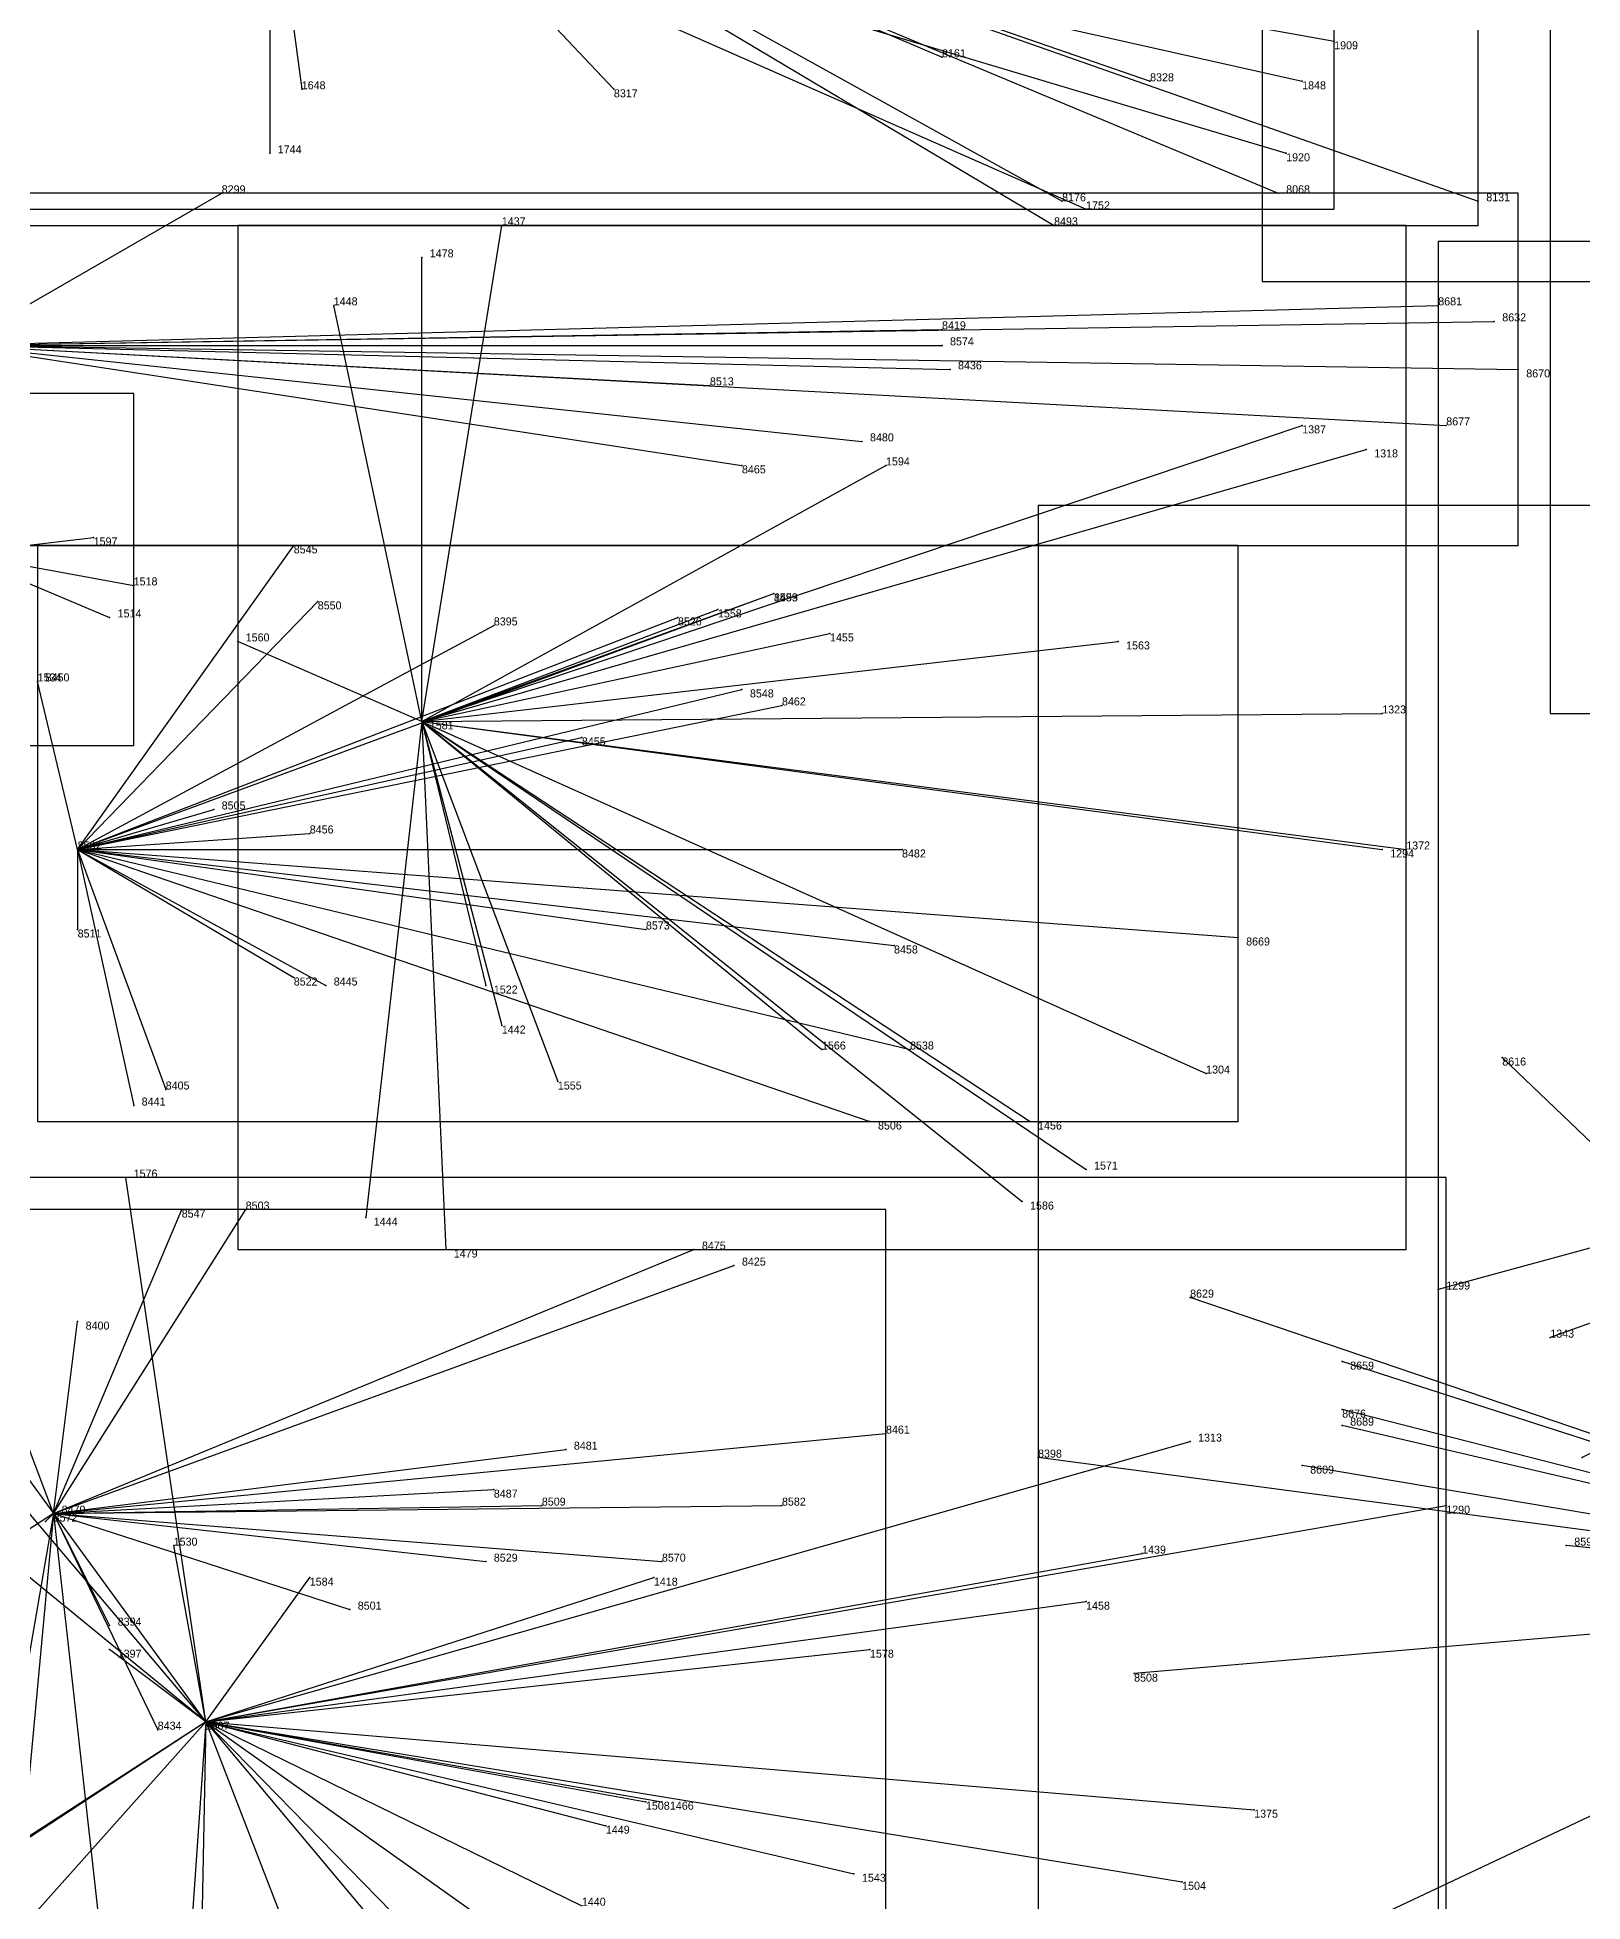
# Model space of a CAD drawing. Extents: x -0.07 to 1.1, y -0.07 to 1.1.
# Drawn here: x 0.109 to 0.3021, y 0.2945 to 0.5275 of the extents above; entities that cross this region are included whole.
import ezdxf

# ---------------------------------------------------------------- set-up
doc = ezdxf.new("R2010")
doc.units = 0
for name, color, linetype in [('Clients', 3, 'CONTINUOUS'), ('Facilities', 3, 'CONTINUOUS'), ('Facilities_lines', 3, 'CONTINUOUS'), ('Min_max_boxes', 1, 'CONTINUOUS'), ('Normals', 1, 'CONTINUOUS'), ('Source_points', 5, 'CONTINUOUS'), ('Text', 3, 'CONTINUOUS')]:
    doc.layers.add(name, color=color, linetype=linetype)

msp = doc.modelspace()

# ---------------------------------------------------------------- linework, layer by layer
at = {"layer": 'Clients', "color": 5}
for p in [(0.271, 0.527), (0.222, 0.525, 1), (0.248, 0.522, 1), (0.267, 0.522), (0.142, 0.521), (0.181, 0.521, 1), (0.138, 0.513), (0.265, 0.513), (0.132, 0.508, 1), (0.264, 0.508, 1), (0.237, 0.507, 1), (0.24, 0.506), (0.289, 0.507, 1), (0.167, 0.504), (0.236, 0.504, 1), (0.157, 0.5), (0.146, 0.494), (0.284, 0.494, 1), (0.291, 0.492, 1), (0.222, 0.491, 1), (0.222, 0.489, 1), (0.223, 0.486, 1), (0.294, 0.486, 1), (0.193, 0.484, 1), (0.267, 0.479), (0.285, 0.479, 1), (0.212, 0.477, 1), (0.275, 0.476), (0.197, 0.474, 1), (0.215, 0.474), (0.116, 0.465), (0.141, 0.464, 1), (0.121, 0.459), (0.144, 0.457, 1), (0.201, 0.458), (0.201, 0.458, 1), (0.118, 0.455), (0.189, 0.455, 1), (0.194, 0.456), (0.166, 0.454, 1), (0.208, 0.453), (0.134, 0.452), (0.244, 0.452), (0.109, 0.447, 1), (0.197, 0.446, 1), (0.202, 0.444, 1), (0.277, 0.443), (0.177, 0.44, 1), (0.131, 0.431, 1), (0.143, 0.428, 1), (0.217, 0.426, 1), (0.277, 0.426), (0.28, 0.426), (0.114, 0.416, 1), (0.185, 0.416, 1), (0.259, 0.415, 1), (0.216, 0.414, 1), (0.141, 0.41, 1), (0.145, 0.409, 1), (0.165, 0.409), (0.167, 0.404), (0.207, 0.401), (0.218, 0.401, 1), (0.292, 0.4, 1), (0.174, 0.397), (0.255, 0.398), (0.121, 0.394, 1), (0.125, 0.396, 1), (0.213, 0.392, 1), (0.233, 0.392), (0.12, 0.385), (0.24, 0.386), (0.127, 0.381, 1), (0.135, 0.381, 1), (0.15, 0.38), (0.232, 0.382), (0.16, 0.376), (0.191, 0.376, 1), (0.196, 0.374, 1), (0.284, 0.371), (0.253, 0.37, 1), (0.114, 0.367, 1), (0.298, 0.365), (0.272, 0.362, 1), (0.272, 0.356, 1), (0.215, 0.353, 1), (0.253, 0.352), (0.272, 0.354, 1), (0.175, 0.351, 1), (0.234, 0.35, 1), (0.302, 0.35), (0.267, 0.349, 1), (0.166, 0.346, 1), (0.172, 0.344, 1), (0.202, 0.344, 1), (0.285, 0.344), (0.11, 0.342, 1), (0.126, 0.339), (0.247, 0.338), (0.3, 0.339, 1), (0.165, 0.337, 1), (0.187, 0.337, 1), (0.143, 0.335), (0.186, 0.335), (0.148, 0.331, 1), (0.24, 0.332), (0.118, 0.329, 1), (0.118, 0.326), (0.213, 0.326), (0.246, 0.323, 1), (0.124, 0.316, 1), (0.185, 0.307), (0.187, 0.307), (0.261, 0.306), (0.18, 0.304), (0.211, 0.298), (0.252, 0.297)]:
    msp.add_point(p, dxfattribs=at)
at = {"layer": 'Facilities', "color": 3}
for p in [(0.157, 0.442), (0.114, 0.426, 1), (0.111, 0.343, 1), (0.13, 0.317)]:
    msp.add_point(p, dxfattribs=at)
at = {"layer": 'Facilities_lines', "color": 3}
for p, q in [((0.147, 0.557, 1), (0.264, 0.508, 1)), ((0.147, 0.557, 1), (0.289, 0.507, 1)), ((0.147, 0.557, 1), (0.222, 0.525, 1)), ((0.147, 0.557, 1), (0.237, 0.507, 1)), ((0.147, 0.557, 1), (0.181, 0.521, 1)), ((0.147, 0.557, 1), (0.248, 0.522, 1)), ((0.147, 0.557, 1), (0.236, 0.504, 1)), ((0.138, 0.551), (0.142, 0.521)), ((0.138, 0.551), (0.138, 0.513)), ((0.138, 0.551), (0.24, 0.506)), ((0.138, 0.551), (0.267, 0.522)), ((0.138, 0.551), (0.271, 0.527)), ((0.138, 0.551), (0.265, 0.513)), ((0.099, 0.489, 1), (0.132, 0.508, 1)), ((0.157, 0.442), (0.167, 0.504)), ((0.157, 0.442), (0.157, 0.5)), ((0.099, 0.489, 1), (0.284, 0.494, 1)), ((0.157, 0.442), (0.146, 0.494)), ((0.099, 0.489, 1), (0.291, 0.492, 1)), ((0.099, 0.489, 1), (0.222, 0.491, 1)), ((0.099, 0.489, 1), (0.223, 0.486, 1)), ((0.099, 0.489, 1), (0.197, 0.474, 1)), ((0.099, 0.489, 1), (0.212, 0.477, 1)), ((0.099, 0.489, 1), (0.193, 0.484, 1)), ((0.099, 0.489, 1), (0.222, 0.489, 1)), ((0.099, 0.489, 1), (0.294, 0.486, 1)), ((0.099, 0.489, 1), (0.285, 0.479, 1)), ((0.157, 0.442), (0.267, 0.479)), ((0.157, 0.442), (0.275, 0.476)), ((0.157, 0.442), (0.215, 0.474)), ((0.099, 0.463), (0.116, 0.465)), ((0.114, 0.426, 1), (0.141, 0.464, 1)), ((0.099, 0.463), (0.118, 0.455)), ((0.099, 0.463), (0.121, 0.459)), ((0.114, 0.426, 1), (0.201, 0.458, 1)), ((0.114, 0.426, 1), (0.144, 0.457, 1)), ((0.157, 0.442), (0.201, 0.458)), ((0.114, 0.426, 1), (0.189, 0.455, 1)), ((0.157, 0.442), (0.194, 0.456)), ((0.114, 0.426, 1), (0.166, 0.454, 1)), ((0.157, 0.442), (0.208, 0.453)), ((0.157, 0.442), (0.134, 0.452)), ((0.157, 0.442), (0.244, 0.452)), ((0.114, 0.426, 1), (0.109, 0.447, 1)), ((0.114, 0.426, 1), (0.197, 0.446, 1)), ((0.114, 0.426, 1), (0.202, 0.444, 1)), ((0.157, 0.442), (0.277, 0.443)), ((0.157, 0.442), (0.15, 0.38)), ((0.157, 0.442), (0.16, 0.376)), ((0.157, 0.442), (0.167, 0.404)), ((0.157, 0.442), (0.233, 0.392)), ((0.157, 0.442), (0.165, 0.409)), ((0.157, 0.442), (0.174, 0.397)), ((0.157, 0.442), (0.207, 0.401)), ((0.157, 0.442), (0.24, 0.386)), ((0.157, 0.442), (0.277, 0.426)), ((0.157, 0.442), (0.255, 0.398)), ((0.157, 0.442), (0.28, 0.426)), ((0.157, 0.442), (0.232, 0.382)), ((0.114, 0.426, 1), (0.177, 0.44, 1)), ((0.114, 0.426, 1), (0.131, 0.431, 1)), ((0.114, 0.426, 1), (0.143, 0.428, 1)), ((0.114, 0.426, 1), (0.217, 0.426, 1)), ((0.114, 0.426, 1), (0.125, 0.396, 1)), ((0.114, 0.426, 1), (0.121, 0.394, 1)), ((0.114, 0.426, 1), (0.145, 0.409, 1)), ((0.114, 0.426, 1), (0.216, 0.414, 1)), ((0.114, 0.426, 1), (0.213, 0.392, 1)), ((0.114, 0.426, 1), (0.114, 0.416, 1)), ((0.114, 0.426, 1), (0.141, 0.41, 1)), ((0.114, 0.426, 1), (0.218, 0.401, 1)), ((0.114, 0.426, 1), (0.185, 0.416, 1)), ((0.114, 0.426, 1), (0.259, 0.415, 1)), ((0.412, 0.406), (0.284, 0.371)), ((0.412, 0.406), (0.298, 0.365)), ((0.412, 0.406), (0.302, 0.35)), ((0.362, 0.333, 1), (0.292, 0.4, 1)), ((0.13, 0.317), (0.12, 0.385)), ((0.111, 0.343, 1), (0.097, 0.38, 1)), ((0.111, 0.343, 1), (0.135, 0.381, 1)), ((0.111, 0.343, 1), (0.127, 0.381, 1)), ((0.111, 0.343, 1), (0.191, 0.376, 1)), ((0.111, 0.343, 1), (0.196, 0.374, 1)), ((0.362, 0.333, 1), (0.253, 0.37, 1)), ((0.111, 0.343, 1), (0.114, 0.367, 1)), ((0.13, 0.317), (0.091, 0.363)), ((0.362, 0.333, 1), (0.272, 0.362, 1)), ((0.362, 0.333, 1), (0.272, 0.356, 1)), ((0.13, 0.317), (0.086, 0.353)), ((0.13, 0.317), (0.103, 0.354)), ((0.111, 0.343, 1), (0.215, 0.353, 1)), ((0.13, 0.317), (0.253, 0.352)), ((0.362, 0.333, 1), (0.272, 0.354, 1)), ((0.111, 0.343, 1), (0.175, 0.351, 1)), ((0.362, 0.333, 1), (0.234, 0.35, 1)), ((0.362, 0.333, 1), (0.267, 0.349, 1)), ((0.111, 0.343, 1), (0.166, 0.346, 1)), ((0.111, 0.343, 1), (0.097, 0.334, 1)), ((0.111, 0.343, 1), (0.106, 0.289, 1)), ((0.111, 0.343, 1), (0.106, 0.314, 1)), ((0.111, 0.343, 1), (0.11, 0.342, 1)), ((0.111, 0.343, 1), (0.172, 0.344, 1)), ((0.111, 0.343, 1), (0.202, 0.344, 1)), ((0.111, 0.343, 1), (0.118, 0.329, 1)), ((0.111, 0.343, 1), (0.124, 0.316, 1)), ((0.111, 0.343, 1), (0.148, 0.331, 1)), ((0.111, 0.343, 1), (0.165, 0.337, 1)), ((0.111, 0.343, 1), (0.117, 0.289, 1)), ((0.111, 0.343, 1), (0.187, 0.337, 1)), ((0.13, 0.317), (0.285, 0.344)), ((0.13, 0.317), (0.126, 0.339)), ((0.13, 0.317), (0.247, 0.338)), ((0.362, 0.333, 1), (0.3, 0.339, 1)), ((0.13, 0.317), (0.186, 0.335)), ((0.13, 0.317), (0.143, 0.335)), ((0.13, 0.317), (0.24, 0.332)), ((0.362, 0.333, 1), (0.246, 0.323, 1)), ((0.362, 0.333, 1), (0.275, 0.292, 1)), ((0.13, 0.317), (0.118, 0.326)), ((0.13, 0.317), (0.213, 0.326)), ((0.13, 0.317), (0.093, 0.293)), ((0.13, 0.317), (0.095, 0.294)), ((0.13, 0.317), (0.097, 0.28)), ((0.13, 0.317), (0.125, 0.244)), ((0.13, 0.317), (0.129, 0.265)), ((0.13, 0.317), (0.261, 0.306)), ((0.13, 0.317), (0.177, 0.294)), ((0.13, 0.317), (0.18, 0.304)), ((0.13, 0.317), (0.187, 0.307)), ((0.13, 0.317), (0.252, 0.297)), ((0.13, 0.317), (0.185, 0.307)), ((0.13, 0.317), (0.173, 0.273)), ((0.13, 0.317), (0.199, 0.268)), ((0.13, 0.317), (0.161, 0.28)), ((0.13, 0.317), (0.211, 0.298)), ((0.13, 0.317), (0.154, 0.255))]:
    msp.add_line(p, q, dxfattribs=at)
at = {"layer": 'Min_max_boxes', "color": 1}
for p, q in [((0.262, 0.732), (0.262, 0.497)), ((0.262, 0.732), (0.262, 0.497)), ((0.298, 0.715, 1), (0.298, 0.443, 1)), ((0.298, 0.715, 1), (0.298, 0.443, 1)), ((0.271, 0.506), (0.271, 0.606)), ((0.271, 0.506), (0.271, 0.606)), ((0.289, 0.504, 1), (0.289, 0.591, 1)), ((0.289, 0.504, 1), (0.289, 0.591, 1)), ((0.294, 0.508, 1), (0.093, 0.508, 1)), ((0.294, 0.508, 1), (0.093, 0.508, 1)), ((0.294, 0.464, 1), (0.294, 0.508, 1)), ((0.294, 0.464, 1), (0.294, 0.508, 1)), ((0.294, 0.508, 1), (0.294, 0.508, 1)), ((0.096, 0.506), (0.271, 0.506)), ((0.096, 0.506), (0.271, 0.506)), ((0.271, 0.506), (0.271, 0.506)), ((0.095, 0.504, 1), (0.289, 0.504, 1)), ((0.095, 0.504, 1), (0.289, 0.504, 1)), ((0.28, 0.504), (0.134, 0.504)), ((0.134, 0.504), (0.134, 0.376)), ((0.28, 0.504), (0.134, 0.504)), ((0.134, 0.504), (0.134, 0.376)), ((0.134, 0.504), (0.134, 0.504)), ((0.28, 0.376), (0.28, 0.504)), ((0.28, 0.376), (0.28, 0.504)), ((0.28, 0.504), (0.28, 0.504)), ((0.289, 0.504, 1), (0.289, 0.504, 1)), ((0.504, 0.502), (0.284, 0.502)), ((0.284, 0.502), (0.284, 0.224)), ((0.504, 0.502), (0.284, 0.502)), ((0.284, 0.502), (0.284, 0.224)), ((0.284, 0.502), (0.284, 0.502)), ((0.262, 0.497), (0.452, 0.497)), ((0.262, 0.497), (0.452, 0.497)), ((0.262, 0.497), (0.262, 0.497)), ((0.121, 0.483), (0.096, 0.483)), ((0.121, 0.483), (0.096, 0.483)), ((0.121, 0.439), (0.121, 0.483)), ((0.121, 0.439), (0.121, 0.483)), ((0.121, 0.483), (0.121, 0.483)), ((0.469, 0.469, 1), (0.234, 0.469, 1)), ((0.234, 0.469, 1), (0.234, 0.236, 1)), ((0.469, 0.469, 1), (0.234, 0.469, 1)), ((0.234, 0.469, 1), (0.234, 0.236, 1)), ((0.234, 0.469, 1), (0.234, 0.469, 1)), ((0.093, 0.464, 1), (0.294, 0.464, 1)), ((0.093, 0.464, 1), (0.294, 0.464, 1)), ((0.259, 0.464, 1), (0.109, 0.464, 1)), ((0.109, 0.464, 1), (0.109, 0.392, 1)), ((0.259, 0.464, 1), (0.109, 0.464, 1)), ((0.109, 0.464, 1), (0.109, 0.392, 1)), ((0.109, 0.464, 1), (0.109, 0.464, 1)), ((0.259, 0.392, 1), (0.259, 0.464, 1)), ((0.259, 0.392, 1), (0.259, 0.464, 1)), ((0.259, 0.464, 1), (0.259, 0.464, 1)), ((0.294, 0.464, 1), (0.294, 0.464, 1)), ((0.298, 0.443, 1), (0.569, 0.443, 1)), ((0.298, 0.443, 1), (0.569, 0.443, 1)), ((0.298, 0.443, 1), (0.298, 0.443, 1)), ((0.096, 0.439), (0.121, 0.439)), ((0.096, 0.439), (0.121, 0.439)), ((0.121, 0.439), (0.121, 0.439)), ((0.109, 0.392, 1), (0.259, 0.392, 1)), ((0.109, 0.392, 1), (0.259, 0.392, 1)), ((0.109, 0.392, 1), (0.109, 0.392, 1)), ((0.259, 0.392, 1), (0.259, 0.392, 1)), ((0.285, 0.385), (0.086, 0.385)), ((0.285, 0.385), (0.086, 0.385)), ((0.285, 0.244), (0.285, 0.385)), ((0.285, 0.244), (0.285, 0.385)), ((0.285, 0.385), (0.285, 0.385)), ((0.215, 0.381, 1), (0.097, 0.381, 1)), ((0.215, 0.381, 1), (0.097, 0.381, 1)), ((0.215, 0.289, 1), (0.215, 0.381, 1)), ((0.215, 0.289, 1), (0.215, 0.381, 1)), ((0.215, 0.381, 1), (0.215, 0.381, 1)), ((0.134, 0.376), (0.28, 0.376)), ((0.134, 0.376), (0.28, 0.376)), ((0.134, 0.376), (0.134, 0.376)), ((0.28, 0.376), (0.28, 0.376))]:
    msp.add_line(p, q, dxfattribs=at)
at = {"layer": 'Normals', "color": 1}
for p, q in [((0.271, 0.527), (0.271, 0.527, 0.1)), ((0.222, 0.525, 1), (0.222, 0.525, 1.1)), ((0.248, 0.522, 1), (0.248, 0.522, 1.1)), ((0.267, 0.522), (0.267, 0.522, 0.1)), ((0.142, 0.521), (0.142, 0.521, 0.1)), ((0.181, 0.521, 1), (0.181, 0.521, 1.1)), ((0.138, 0.513), (0.138, 0.513, 0.1)), ((0.265, 0.513), (0.265, 0.513, 0.1)), ((0.132, 0.508, 1), (0.132, 0.508, 1.1)), ((0.264, 0.508, 1), (0.264, 0.508, 1.1)), ((0.237, 0.507, 1), (0.237, 0.507, 1.1)), ((0.24, 0.506), (0.24, 0.506, 0.1)), ((0.289, 0.507, 1), (0.289, 0.507, 1.1)), ((0.167, 0.504), (0.167, 0.504, 0.1)), ((0.236, 0.504, 1), (0.236, 0.504, 1.1)), ((0.157, 0.5), (0.157, 0.5, 0.1)), ((0.146, 0.494), (0.146, 0.494, 0.1)), ((0.284, 0.494, 1), (0.284, 0.494, 1.1)), ((0.291, 0.492, 1), (0.291, 0.492, 1.1)), ((0.222, 0.491, 1), (0.222, 0.491, 1.1)), ((0.222, 0.489, 1), (0.222, 0.489, 1.1)), ((0.223, 0.486, 1), (0.223, 0.486, 1.1)), ((0.294, 0.486, 1), (0.294, 0.486, 1.1)), ((0.193, 0.484, 1), (0.193, 0.484, 1.1)), ((0.267, 0.479), (0.267, 0.479, 0.1)), ((0.285, 0.479, 1), (0.285, 0.479, 1.1)), ((0.212, 0.477, 1), (0.212, 0.477, 1.1)), ((0.275, 0.476), (0.275, 0.476, 0.1)), ((0.197, 0.474, 1), (0.197, 0.474, 1.1)), ((0.215, 0.474), (0.215, 0.474, 0.1)), ((0.116, 0.465), (0.116, 0.465, 0.1)), ((0.141, 0.464, 1), (0.141, 0.464, 1.1)), ((0.121, 0.459), (0.121, 0.459, 0.1)), ((0.144, 0.457, 1), (0.144, 0.457, 1.1)), ((0.201, 0.458), (0.201, 0.458, 0.1)), ((0.201, 0.458, 1), (0.201, 0.458, 1.1)), ((0.118, 0.455), (0.118, 0.455, 0.1)), ((0.189, 0.455, 1), (0.189, 0.455, 1.1)), ((0.194, 0.456), (0.194, 0.456, 0.1)), ((0.166, 0.454, 1), (0.166, 0.454, 1.1)), ((0.208, 0.453), (0.208, 0.453, 0.1)), ((0.134, 0.452), (0.134, 0.452, 0.1)), ((0.244, 0.452), (0.244, 0.452, 0.1)), ((0.109, 0.447, 1), (0.109, 0.447, 1.1)), ((0.197, 0.446, 1), (0.197, 0.446, 1.1)), ((0.202, 0.444, 1), (0.202, 0.444, 1.1)), ((0.277, 0.443), (0.277, 0.443, 0.1)), ((0.157, 0.442), (0.157, 0.442, 0.1)), ((0.177, 0.44, 1), (0.177, 0.44, 1.1)), ((0.131, 0.431, 1), (0.131, 0.431, 1.1)), ((0.143, 0.428, 1), (0.143, 0.428, 1.1)), ((0.114, 0.426, 1), (0.114, 0.426, 1.1)), ((0.217, 0.426, 1), (0.217, 0.426, 1.1)), ((0.277, 0.426), (0.277, 0.426, 0.1)), ((0.28, 0.426), (0.28, 0.426, 0.1)), ((0.114, 0.416, 1), (0.114, 0.416, 1.1)), ((0.185, 0.416, 1), (0.185, 0.416, 1.1)), ((0.259, 0.415, 1), (0.259, 0.415, 1.1)), ((0.216, 0.414, 1), (0.216, 0.414, 1.1)), ((0.141, 0.41, 1), (0.141, 0.41, 1.1)), ((0.145, 0.409, 1), (0.145, 0.409, 1.1)), ((0.165, 0.409), (0.165, 0.409, 0.1)), ((0.167, 0.404), (0.167, 0.404, 0.1)), ((0.207, 0.401), (0.207, 0.401, 0.1)), ((0.218, 0.401, 1), (0.218, 0.401, 1.1)), ((0.292, 0.4, 1), (0.292, 0.4, 1.1)), ((0.174, 0.397), (0.174, 0.397, 0.1)), ((0.255, 0.398), (0.255, 0.398, 0.1)), ((0.121, 0.394, 1), (0.121, 0.394, 1.1)), ((0.125, 0.396, 1), (0.125, 0.396, 1.1)), ((0.213, 0.392, 1), (0.213, 0.392, 1.1)), ((0.233, 0.392), (0.233, 0.392, 0.1)), ((0.12, 0.385), (0.12, 0.385, 0.1)), ((0.24, 0.386), (0.24, 0.386, 0.1)), ((0.127, 0.381, 1), (0.127, 0.381, 1.1)), ((0.135, 0.381, 1), (0.135, 0.381, 1.1)), ((0.15, 0.38), (0.15, 0.38, 0.1)), ((0.232, 0.382), (0.232, 0.382, 0.1)), ((0.16, 0.376), (0.16, 0.376, 0.1)), ((0.191, 0.376, 1), (0.191, 0.376, 1.1)), ((0.196, 0.374, 1), (0.196, 0.374, 1.1)), ((0.284, 0.371), (0.284, 0.371, 0.1)), ((0.253, 0.37, 1), (0.253, 0.37, 1.1)), ((0.114, 0.367, 1), (0.114, 0.367, 1.1)), ((0.298, 0.365), (0.298, 0.365, 0.1)), ((0.272, 0.362, 1), (0.272, 0.362, 1.1)), ((0.272, 0.356, 1), (0.272, 0.356, 1.1)), ((0.215, 0.353, 1), (0.215, 0.353, 1.1)), ((0.253, 0.352), (0.253, 0.352, 0.1)), ((0.272, 0.354, 1), (0.272, 0.354, 1.1)), ((0.175, 0.351, 1), (0.175, 0.351, 1.1)), ((0.234, 0.35, 1), (0.234, 0.35, 1.1)), ((0.302, 0.35), (0.302, 0.35, 0.1)), ((0.267, 0.349, 1), (0.267, 0.349, 1.1)), ((0.166, 0.346, 1), (0.166, 0.346, 1.1)), ((0.111, 0.343, 1), (0.111, 0.343, 1.1)), ((0.172, 0.344, 1), (0.172, 0.344, 1.1)), ((0.202, 0.344, 1), (0.202, 0.344, 1.1)), ((0.285, 0.344), (0.285, 0.344, 0.1)), ((0.11, 0.342, 1), (0.11, 0.342, 1.1)), ((0.126, 0.339), (0.126, 0.339, 0.1)), ((0.247, 0.338), (0.247, 0.338, 0.1)), ((0.3, 0.339, 1), (0.3, 0.339, 1.1)), ((0.165, 0.337, 1), (0.165, 0.337, 1.1)), ((0.187, 0.337, 1), (0.187, 0.337, 1.1)), ((0.143, 0.335), (0.143, 0.335, 0.1)), ((0.186, 0.335), (0.186, 0.335, 0.1)), ((0.148, 0.331, 1), (0.148, 0.331, 1.1)), ((0.24, 0.332), (0.24, 0.332, 0.1)), ((0.118, 0.329, 1), (0.118, 0.329, 1.1)), ((0.118, 0.326), (0.118, 0.326, 0.1)), ((0.213, 0.326), (0.213, 0.326, 0.1)), ((0.246, 0.323, 1), (0.246, 0.323, 1.1)), ((0.13, 0.317), (0.13, 0.317, 0.1)), ((0.124, 0.316, 1), (0.124, 0.316, 1.1)), ((0.185, 0.307), (0.185, 0.307, 0.1)), ((0.187, 0.307), (0.187, 0.307, 0.1)), ((0.261, 0.306), (0.261, 0.306, 0.1)), ((0.18, 0.304), (0.18, 0.304, 0.1)), ((0.211, 0.298), (0.211, 0.298, 0.1)), ((0.252, 0.297), (0.252, 0.297, 0.1))]:
    msp.add_line(p, q, dxfattribs=at)
at = {"layer": 'Source_points', "color": 5}
for p in [(0.271, 0.527), (0.222, 0.525, 1), (0.248, 0.522, 1), (0.267, 0.522), (0.142, 0.521), (0.181, 0.521, 1), (0.138, 0.513), (0.265, 0.513), (0.132, 0.508, 1), (0.264, 0.508, 1), (0.237, 0.507, 1), (0.24, 0.506), (0.289, 0.507, 1), (0.167, 0.504), (0.236, 0.504, 1), (0.157, 0.5), (0.146, 0.494), (0.284, 0.494, 1), (0.291, 0.492, 1), (0.222, 0.491, 1), (0.222, 0.489, 1), (0.223, 0.486, 1), (0.294, 0.486, 1), (0.193, 0.484, 1), (0.267, 0.479), (0.285, 0.479, 1), (0.212, 0.477, 1), (0.275, 0.476), (0.197, 0.474, 1), (0.215, 0.474), (0.116, 0.465), (0.141, 0.464, 1), (0.121, 0.459), (0.144, 0.457, 1), (0.201, 0.458), (0.201, 0.458, 1), (0.118, 0.455), (0.189, 0.455, 1), (0.194, 0.456), (0.166, 0.454, 1), (0.208, 0.453), (0.134, 0.452), (0.244, 0.452), (0.109, 0.447, 1), (0.197, 0.446, 1), (0.202, 0.444, 1), (0.277, 0.443), (0.157, 0.442), (0.177, 0.44, 1), (0.131, 0.431, 1), (0.143, 0.428, 1), (0.114, 0.426, 1), (0.217, 0.426, 1), (0.277, 0.426), (0.28, 0.426), (0.114, 0.416, 1), (0.185, 0.416, 1), (0.259, 0.415, 1), (0.216, 0.414, 1), (0.141, 0.41, 1), (0.145, 0.409, 1), (0.165, 0.409), (0.167, 0.404), (0.207, 0.401), (0.218, 0.401, 1), (0.292, 0.4, 1), (0.174, 0.397), (0.255, 0.398), (0.121, 0.394, 1), (0.125, 0.396, 1), (0.213, 0.392, 1), (0.233, 0.392), (0.12, 0.385), (0.24, 0.386), (0.127, 0.381, 1), (0.135, 0.381, 1), (0.15, 0.38), (0.232, 0.382), (0.16, 0.376), (0.191, 0.376, 1), (0.196, 0.374, 1), (0.284, 0.371), (0.253, 0.37, 1), (0.114, 0.367, 1), (0.298, 0.365), (0.272, 0.362, 1), (0.272, 0.356, 1), (0.215, 0.353, 1), (0.253, 0.352), (0.272, 0.354, 1), (0.175, 0.351, 1), (0.234, 0.35, 1), (0.302, 0.35), (0.267, 0.349, 1), (0.166, 0.346, 1), (0.111, 0.343, 1), (0.172, 0.344, 1), (0.202, 0.344, 1), (0.285, 0.344), (0.11, 0.342, 1), (0.126, 0.339), (0.247, 0.338), (0.3, 0.339, 1), (0.165, 0.337, 1), (0.187, 0.337, 1), (0.143, 0.335), (0.186, 0.335), (0.148, 0.331, 1), (0.24, 0.332), (0.118, 0.329, 1), (0.118, 0.326), (0.213, 0.326), (0.246, 0.323, 1), (0.13, 0.317), (0.124, 0.316, 1), (0.185, 0.307), (0.187, 0.307), (0.261, 0.306), (0.18, 0.304), (0.211, 0.298), (0.252, 0.297)]:
    msp.add_point(p, dxfattribs=at)

# ---------------------------------------------------------------- texts
at = {"layer": 'Text', "color": 3}
for s, p in [('1909', (0.271, 0.526)), ('8161', (0.222, 0.525, 1)), ('1648', (0.142, 0.521)), ('8328', (0.248, 0.522, 1)), ('1848', (0.267, 0.521)), ('8317', (0.181, 0.52, 1)), ('1744', (0.139, 0.513)), ('1920', (0.265, 0.512)), ('8299', (0.132, 0.508, 1)), ('8176', (0.237, 0.507, 1)), ('8068', (0.265, 0.508, 1)), ('8131', (0.29, 0.507, 1)), ('1752', (0.24, 0.506)), ('1437', (0.167, 0.504)), ('8493', (0.236, 0.504, 1)), ('1478', (0.158, 0.5)), ('1448', (0.146, 0.494)), ('8681', (0.284, 0.494, 1)), ('8419', (0.222, 0.491, 1)), ('8632', (0.292, 0.492, 1)), ('8574', (0.223, 0.489, 1)), ('8436', (0.224, 0.486, 1)), ('8513', (0.193, 0.484, 1)), ('8670', (0.295, 0.485, 1)), ('8677', (0.285, 0.479, 1)), ('8480', (0.213, 0.477, 1)), ('1387', (0.267, 0.478)), ('1318', (0.276, 0.475)), ('8465', (0.197, 0.473, 1)), ('1594', (0.215, 0.474)), ('1597', (0.116, 0.464)), ('8545', (0.141, 0.463, 1)), ('1518', (0.121, 0.459)), ('8550', (0.144, 0.456, 1)), ('8453', (0.201, 0.457, 1)), ('1599', (0.201, 0.457)), ('1514', (0.119, 0.455)), ('8395', (0.166, 0.454, 1)), ('8526', (0.189, 0.454, 1)), ('1558', (0.194, 0.455)), ('1560', (0.135, 0.452)), ('1455', (0.208, 0.452)), ('1563', (0.245, 0.451)), ('1534', (0.109, 0.447)), ('8450', (0.11, 0.447, 1)), ('8548', (0.198, 0.445, 1)), ('8462', (0.202, 0.444, 1)), ('1323', (0.277, 0.443)), ('1581', (0.158, 0.441)), ('8455', (0.177, 0.439, 1)), ('8505', (0.132, 0.431, 1)), ('8456', (0.143, 0.428, 1)), ('8502', (0.114, 0.426, 1)), ('1372', (0.28, 0.426)), ('8482', (0.217, 0.425, 1)), ('1294', (0.278, 0.425)), ('8511', (0.114, 0.415, 1)), ('8573', (0.185, 0.416, 1)), ('8669', (0.26, 0.414, 1)), ('8458', (0.216, 0.413, 1)), ('8522', (0.141, 0.409, 1)), ('8445', (0.146, 0.409, 1)), ('1522', (0.166, 0.408)), ('1442', (0.167, 0.403)), ('1566', (0.207, 0.401)), ('8538', (0.218, 0.401, 1)), ('1304', (0.255, 0.398)), ('8616', (0.292, 0.399, 1)), ('8405', (0.125, 0.396, 1)), ('1555', (0.174, 0.396)), ('8441', (0.122, 0.394, 1)), ('8506', (0.214, 0.391, 1)), ('1456', (0.234, 0.391)), ('1571', (0.241, 0.386)), ('1576', (0.121, 0.385)), ('8547', (0.127, 0.38, 1)), ('8503', (0.135, 0.381, 1)), ('1444', (0.151, 0.379)), ('1586', (0.233, 0.381)), ('1479', (0.161, 0.375)), ('8475', (0.192, 0.376, 1)), ('8425', (0.197, 0.374, 1)), ('8629', (0.253, 0.37, 1)), ('1299', (0.285, 0.371)), ('8400', (0.115, 0.366, 1)), ('1343', (0.298, 0.365)), ('8659', (0.273, 0.361, 1)), ('8676', (0.272, 0.355, 1)), ('8689', (0.273, 0.354, 1)), ('8481', (0.176, 0.351, 1)), ('8461', (0.215, 0.353, 1)), ('1313', (0.254, 0.352)), ('8398', (0.234, 0.35, 1)), ('8609', (0.268, 0.348, 1)), ('8487', (0.166, 0.345, 1)), ('8509', (0.172, 0.344, 1)), ('8582', (0.202, 0.344, 1)), ('8572', (0.111, 0.342, 1)), ('8470', (0.112, 0.343, 1)), ('1290', (0.285, 0.343)), ('1530', (0.126, 0.339)), ('8529', (0.166, 0.337, 1)), ('8570', (0.187, 0.337, 1)), ('1439', (0.247, 0.338)), ('8597', (0.301, 0.339, 1)), ('1584', (0.143, 0.334)), ('1418', (0.186, 0.334)), ('8501', (0.149, 0.331, 1)), ('1458', (0.24, 0.331)), ('8394', (0.119, 0.329, 1)), ('1397', (0.119, 0.325)), ('1578', (0.213, 0.325)), ('8508', (0.246, 0.322, 1)), ('8434', (0.124, 0.316, 1)), ('1507', (0.13, 0.316)), ('1508', (0.185, 0.306)), ('1466', (0.188, 0.306)), ('1375', (0.261, 0.305)), ('1449', (0.18, 0.303)), ('1543', (0.212, 0.297)), ('1504', (0.252, 0.296)), ('1440', (0.177, 0.294))]:
    msp.add_text(s, height=0.001, dxfattribs=at).set_placement(p)

doc.saveas('drawing.dxf')
